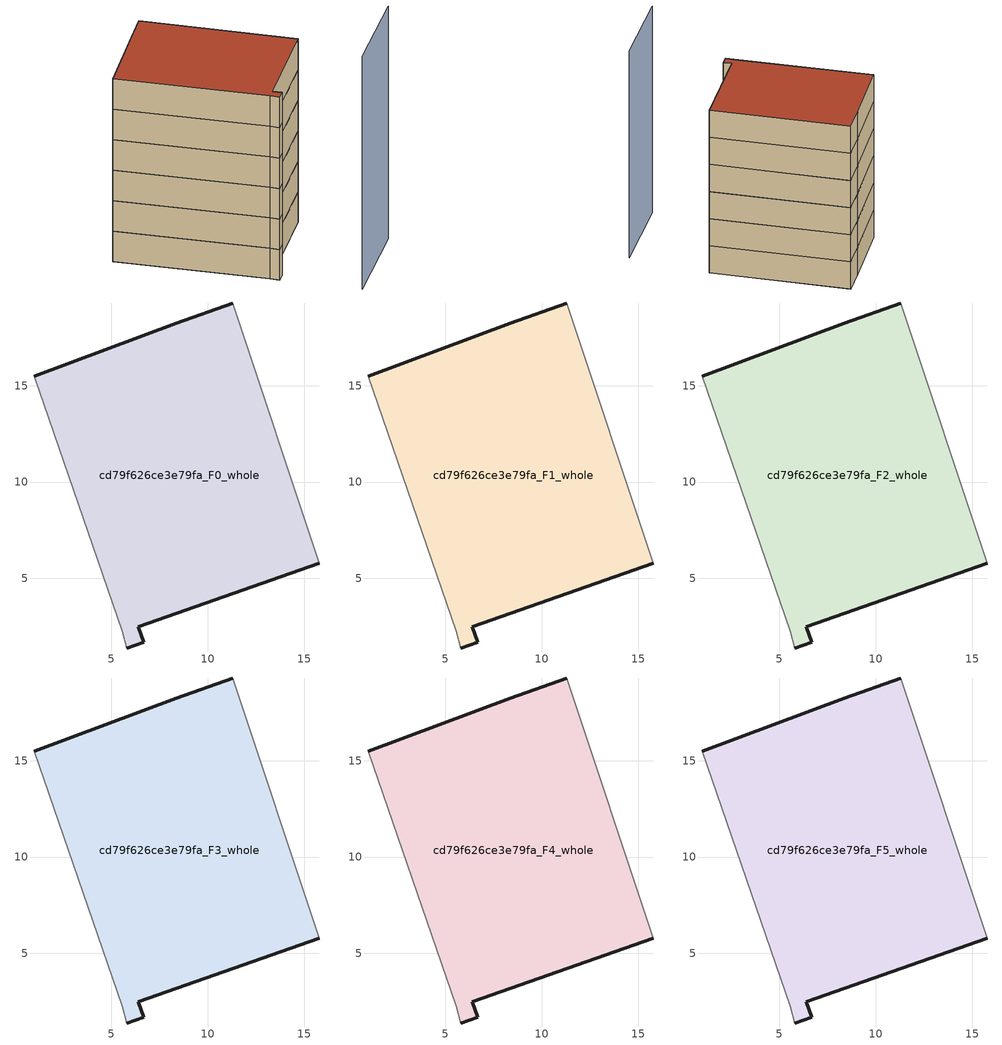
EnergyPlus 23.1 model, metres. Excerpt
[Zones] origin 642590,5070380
cd79f626ce3e79fa_F0_whole
 floor ground (EU_floor_Construction): 15.79,5.79 11.29,19.29 8.35,18.24 0.98,15.5 5.56,2.25 5.78,1.38 6.68,1.68 6.38,2.49 z0
 wall outside (EU_wall_Construction): 0.98,15.5 8.35,18.24 11.29,19.29 / 15.79,5.79 6.38,2.49 6.68,1.68 5.78,1.38 z0:3
 wall adiabatic (EU_wall_Construction): 11.29,19.29 15.79,5.79 / 5.78,1.38 5.56,2.25 0.98,15.5 z0:3
cd79f626ce3e79fa_F1_whole
 floor to cd79f626ce3e79fa_F0_whole (EU_floor_Construction): 15.79,5.79 11.29,19.29 8.35,18.24 0.98,15.5 5.56,2.25 5.78,1.38 6.68,1.68 6.38,2.49 z3
 wall outside (EU_wall_Construction): 0.98,15.5 8.35,18.24 11.29,19.29 / 15.79,5.79 6.38,2.49 6.68,1.68 5.78,1.38 z3:6
 wall adiabatic (EU_wall_Construction): 11.29,19.29 15.79,5.79 / 5.78,1.38 5.56,2.25 0.98,15.5 z3:6
cd79f626ce3e79fa_F2_whole
 floor to cd79f626ce3e79fa_F1_whole (EU_floor_Construction): 15.79,5.79 11.29,19.29 8.35,18.24 0.98,15.5 5.56,2.25 5.78,1.38 6.68,1.68 6.38,2.49 z6
 wall outside (EU_wall_Construction): 0.98,15.5 8.35,18.24 11.29,19.29 / 15.79,5.79 6.38,2.49 6.68,1.68 5.78,1.38 z6:9
 wall adiabatic (EU_wall_Construction): 11.29,19.29 15.79,5.79 / 5.78,1.38 5.56,2.25 0.98,15.5 z6:9
cd79f626ce3e79fa_F3_whole
 floor to cd79f626ce3e79fa_F2_whole (EU_floor_Construction): 15.79,5.79 11.29,19.29 8.35,18.24 0.98,15.5 5.56,2.25 5.78,1.38 6.68,1.68 6.38,2.49 z9
 wall outside (EU_wall_Construction): 0.98,15.5 8.35,18.24 11.29,19.29 / 15.79,5.79 6.38,2.49 6.68,1.68 5.78,1.38 z9:12
 wall adiabatic (EU_wall_Construction): 11.29,19.29 15.79,5.79 / 5.78,1.38 5.56,2.25 0.98,15.5 z9:12
cd79f626ce3e79fa_F4_whole
 floor to cd79f626ce3e79fa_F3_whole (EU_floor_Construction): 15.79,5.79 11.29,19.29 8.35,18.24 0.98,15.5 5.56,2.25 5.78,1.38 6.68,1.68 6.38,2.49 z12
 wall outside (EU_wall_Construction): 0.98,15.5 8.35,18.24 11.29,19.29 / 15.79,5.79 6.38,2.49 6.68,1.68 5.78,1.38 z12:15
 wall adiabatic (EU_wall_Construction): 11.29,19.29 15.79,5.79 / 5.78,1.38 5.56,2.25 0.98,15.5 z12:15
cd79f626ce3e79fa_F5_whole
 floor to cd79f626ce3e79fa_F4_whole (EU_floor_Construction): 15.79,5.79 11.29,19.29 8.35,18.24 0.98,15.5 5.56,2.25 5.78,1.38 6.68,1.68 6.38,2.49 z15
 wall outside (EU_wall_Construction): 0.98,15.5 8.35,18.24 11.29,19.29 / 15.79,5.79 6.38,2.49 6.68,1.68 5.78,1.38 z15:18
 wall adiabatic (EU_wall_Construction): 11.29,19.29 15.79,5.79 / 5.78,1.38 5.56,2.25 0.98,15.5 z15:18
 roof outside (EU_roof_Construction): 11.29,19.29 15.79,5.79 6.38,2.49 6.68,1.68 5.78,1.38 5.56,2.25 0.98,15.5 8.35,18.24 z18
shading: 8.19,-5.55 17.29,-2.52 z0:22.9
[Building]
EU S2 Campaign: North Axis=0; Terrain=City; Solar Distribution=FullExterior
[Site:Location]
Lyon-Bron: Latitude=45.75; Longitude=5; Time Zone=1; Elevation=198
[SizingPeriod:WeatherFileDays]
AnnualSizingPeriod: Begin Month=1; Begin Day of Month=1; End Month=12; End Day of Month=31; Day of Week for Start Day=Monday; Use Weather File Daylight Saving Period=No; Use Weather File Rain and Snow Indicators=No
[MATERIAL]
EU_InternalMass_Material: Roughness=MediumRough; Thickness=0.1; Conductivity=1; Density=1800; Specific Heat=900; Thermal Absorptance=0.9; Solar Absorptance=0.7; Visible Absorptance=0.7
[MATERIAL:NOMASS] Roughness=MediumRough; Thermal Absorptance=0.9; Solar Absorptance=0.7; Visible Absorptance=0.7
Name | Thermal Resistance
EU_wall_NoMass | 0.776494
EU_roof_NoMass | 0.486893
EU_floor_NoMass | 0.421597
[CONSTRUCTION]
EU_wall_Construction: EU_wall_NoMass
EU_roof_Construction: EU_roof_NoMass
EU_floor_Construction: EU_floor_NoMass
EU_InternalMass_Construction: EU_InternalMass_Material
[ZONE] Type=1; Multiplier=1; Ceiling Height=autocalculate; Volume=465.448; Floor Area=autocalculate; Part of Total Floor Area=Yes
cd79f626ce3e79fa_F0_whole; cd79f626ce3e79fa_F1_whole; cd79f626ce3e79fa_F2_whole; cd79f626ce3e79fa_F3_whole; cd79f626ce3e79fa_F4_whole; cd79f626ce3e79fa_F5_whole
[INTERNALMASS] Construction=EU_InternalMass_Construction; Surface Area=155.149
Name | Zone or ZoneList
cd79f626ce3e79fa_F0_whole_EU_InternalMass | cd79f626ce3e79fa_F0_whole
cd79f626ce3e79fa_F1_whole_EU_InternalMass | cd79f626ce3e79fa_F1_whole
cd79f626ce3e79fa_F2_whole_EU_InternalMass | cd79f626ce3e79fa_F2_whole
cd79f626ce3e79fa_F3_whole_EU_InternalMass | cd79f626ce3e79fa_F3_whole
cd79f626ce3e79fa_F4_whole_EU_InternalMass | cd79f626ce3e79fa_F4_whole
cd79f626ce3e79fa_F5_whole_EU_InternalMass | cd79f626ce3e79fa_F5_whole
[OTHEREQUIPMENT] Fuel Type=Electricity; Design Level Calculation Method=Watts/Area; Power per Zone Floor Area=1; Fraction Latent=0; Fraction Radiant=0; Fraction Lost=0; Carbon Dioxide Generation Rate=0; EndUse Subcategory=EU_Step8_InternalGains
Name | Zone or ZoneList or Space or SpaceList | Schedule
EU_Step8_InternalGain_cd79f626ce3e79fa_F0_whole_f000 | cd79f626ce3e79fa_F0_whole | EU_Step8_GainSchedule_cd79f626ce3e79fa_F0_whole_f000
EU_Step8_InternalGain_cd79f626ce3e79fa_F1_whole_f000 | cd79f626ce3e79fa_F1_whole | EU_Step8_GainSchedule_cd79f626ce3e79fa_F1_whole_f000
EU_Step8_InternalGain_cd79f626ce3e79fa_F2_whole_f000 | cd79f626ce3e79fa_F2_whole | EU_Step8_GainSchedule_cd79f626ce3e79fa_F2_whole_f000
EU_Step8_InternalGain_cd79f626ce3e79fa_F3_whole_f000 | cd79f626ce3e79fa_F3_whole | EU_Step8_GainSchedule_cd79f626ce3e79fa_F3_whole_f000
EU_Step8_InternalGain_cd79f626ce3e79fa_F4_whole_f000 | cd79f626ce3e79fa_F4_whole | EU_Step8_GainSchedule_cd79f626ce3e79fa_F4_whole_f000
EU_Step8_InternalGain_cd79f626ce3e79fa_F5_whole_f000 | cd79f626ce3e79fa_F5_whole | EU_Step8_GainSchedule_cd79f626ce3e79fa_F5_whole_f000
[ZONEVENTILATION:DESIGNFLOWRATE] Schedule=EU_AlwaysOn; Design Flow Rate Calculation Method=AirChanges/Hour; Air Changes per Hour=0.693814; Ventilation Type=Natural; Fan Pressure Rise=0; Fan Total Efficiency=1; Constant Term Coefficient=1; Temperature Term Coefficient=0; Velocity Term Coefficient=0; Velocity Squared Term Coefficient=0; Minimum Indoor Temperature=-100; Maximum Indoor Temperature=100; Delta Temperature=-100; Minimum Outdoor Temperature=-100; Maximum Outdoor Temperature=100; Maximum Wind Speed=40
Name | Zone or ZoneList or Space or SpaceList
EU_ConstantAir_cd79f626ce3e79fa_F0_whole | cd79f626ce3e79fa_F0_whole
EU_ConstantAir_cd79f626ce3e79fa_F1_whole | cd79f626ce3e79fa_F1_whole
EU_ConstantAir_cd79f626ce3e79fa_F2_whole | cd79f626ce3e79fa_F2_whole
EU_ConstantAir_cd79f626ce3e79fa_F3_whole | cd79f626ce3e79fa_F3_whole
EU_ConstantAir_cd79f626ce3e79fa_F4_whole | cd79f626ce3e79fa_F4_whole
EU_ConstantAir_cd79f626ce3e79fa_F5_whole | cd79f626ce3e79fa_F5_whole
[HVACTEMPLATE:THERMOSTAT] Constant Heating Setpoint=20; Constant Cooling Setpoint=50
EU_HeatOnly_cd79f626ce3e79fa_F0_whole; EU_HeatOnly_cd79f626ce3e79fa_F1_whole; EU_HeatOnly_cd79f626ce3e79fa_F2_whole; EU_HeatOnly_cd79f626ce3e79fa_F3_whole; EU_HeatOnly_cd79f626ce3e79fa_F4_whole; EU_HeatOnly_cd79f626ce3e79fa_F5_whole
[HVACTEMPLATE:ZONE:IDEALLOADSAIRSYSTEM] System Availability Schedule=EU_AlwaysOn; Maximum Heating Supply Air Temperature=50; Minimum Cooling Supply Air Temperature=13; Maximum Heating Supply Air Humidity Ratio=0.0156; Minimum Cooling Supply Air Humidity Ratio=0.0077; Heating Limit=NoLimit; Cooling Limit=NoLimit; Heating Availability Schedule=EU_AlwaysOn; Cooling Availability Schedule=EU_CoolingOff; Dehumidification Control Type=ConstantSensibleHeatRatio; Cooling Sensible Heat Ratio=0.7; Dehumidification Setpoint=60; Humidification Control Type=None; Humidification Setpoint=30; Outdoor Air Method=None; Outdoor Air Flow Rate per Person=0.00944; Outdoor Air Flow Rate per Zone Floor Area=0; Outdoor Air Flow Rate per Zone=0; Demand Controlled Ventilation Type=None; Outdoor Air Economizer Type=NoEconomizer; Heat Recovery Type=None; Sensible Heat Recovery Effectiveness=0.7; Latent Heat Recovery Effectiveness=0.65
Name | Template Thermostat
cd79f626ce3e79fa_F0_whole | EU_HeatOnly_cd79f626ce3e79fa_F0_whole
cd79f626ce3e79fa_F1_whole | EU_HeatOnly_cd79f626ce3e79fa_F1_whole
cd79f626ce3e79fa_F2_whole | EU_HeatOnly_cd79f626ce3e79fa_F2_whole
cd79f626ce3e79fa_F3_whole | EU_HeatOnly_cd79f626ce3e79fa_F3_whole
cd79f626ce3e79fa_F4_whole | EU_HeatOnly_cd79f626ce3e79fa_F4_whole
cd79f626ce3e79fa_F5_whole | EU_HeatOnly_cd79f626ce3e79fa_F5_whole
[SIZING:ZONE] Zone Cooling Design Supply Air Temperature Input Method=SupplyAirTemperature; Zone Cooling Design Supply Air Temperature=13; Zone Heating Design Supply Air Temperature Input Method=SupplyAirTemperature; Zone Heating Design Supply Air Temperature=50; Zone Cooling Design Supply Air Humidity Ratio=0.008; Zone Heating Design Supply Air Humidity Ratio=0.008; Cooling Design Air Flow Method=DesignDay; Cooling Design Air Flow Rate=0; Cooling Minimum Air Flow per Zone Floor Area=0.000762; Cooling Minimum Air Flow=0; Cooling Minimum Air Flow Fraction=0.2; Heating Design Air Flow Method=DesignDay; Heating Design Air Flow Rate=0; Heating Maximum Air Flow per Zone Floor Area=0.002032; Heating Maximum Air Flow=0.141576; Heating Maximum Air Flow Fraction=0.3; Account for Dedicated Outdoor Air System=No; Dedicated Outdoor Air System Control Strategy=NeutralSupplyAir; Dedicated Outdoor Air Low Setpoint Temperature for Design=autosize; Dedicated Outdoor Air High Setpoint Temperature for Design=autosize; Zone Load Sizing Method=Sensible Load Only No Latent Load; Zone Latent Cooling Design Supply Air Humidity Ratio Input Method=HumidityRatioDifference; Zone Cooling Design Supply Air Humidity Ratio Difference=0.005; Zone Latent Heating Design Supply Air Humidity Ratio Input Method=HumidityRatioDifference; Zone Humidification Design Supply Air Humidity Ratio Difference=0.005
cd79f626ce3e79fa_F0_whole; cd79f626ce3e79fa_F1_whole; cd79f626ce3e79fa_F2_whole; cd79f626ce3e79fa_F3_whole; cd79f626ce3e79fa_F4_whole; cd79f626ce3e79fa_F5_whole
[SCHEDULE:CONSTANT]
Name | Hourly Value
EU_AlwaysOn | 1
EU_CoolingOff | 0
[SCHEDULE:FILE] Column Number=1; Rows to Skip at Top=0; Number of Hours of Data=8760; Column Separator=Comma; Interpolate to Timestep=No; Minutes per Item=60; Adjust Schedule for Daylight Savings=Yes
Name | File
EU_Step8_GainSchedule_cd79f626ce3e79fa_F0_whole_f000 | ../../schedules/cd79f626ce3e79fa/cd79f626ce3e79fa_F0_whole_f000_gain.csv
EU_Step8_GainSchedule_cd79f626ce3e79fa_F1_whole_f000 | ../../schedules/cd79f626ce3e79fa/cd79f626ce3e79fa_F1_whole_f000_gain.csv
EU_Step8_GainSchedule_cd79f626ce3e79fa_F2_whole_f000 | ../../schedules/cd79f626ce3e79fa/cd79f626ce3e79fa_F2_whole_f000_gain.csv
EU_Step8_GainSchedule_cd79f626ce3e79fa_F3_whole_f000 | ../../schedules/cd79f626ce3e79fa/cd79f626ce3e79fa_F3_whole_f000_gain.csv
EU_Step8_GainSchedule_cd79f626ce3e79fa_F4_whole_f000 | ../../schedules/cd79f626ce3e79fa/cd79f626ce3e79fa_F4_whole_f000_gain.csv
EU_Step8_GainSchedule_cd79f626ce3e79fa_F5_whole_f000 | ../../schedules/cd79f626ce3e79fa/cd79f626ce3e79fa_F5_whole_f000_gain.csv
